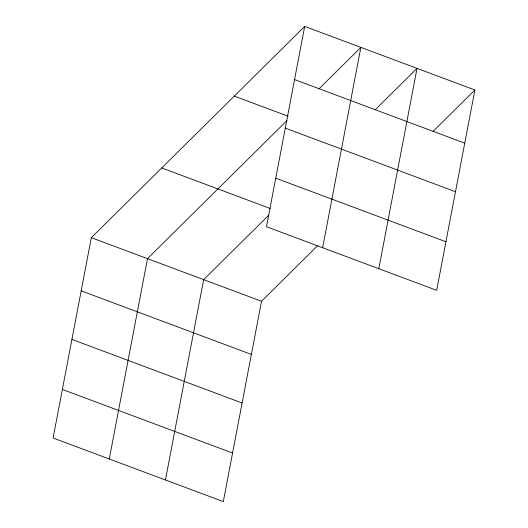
<?xml version="1.0" encoding="UTF-8"?>
<svg xmlns="http://www.w3.org/2000/svg" width="528" height="528" viewBox="0 0 528 528"><rect width="100%" height="100%" fill="white"/><g stroke="black" fill="none" stroke-linecap="round" stroke-linejoin="round"><path stroke-width="0.79" d="M304.696 26.4L266.482 226.743L436.676 290.321L474.89 89.984L304.696 26.4L91.324 237.679L53.11 438.016L223.304 501.6L261.518 301.257L317.381 245.942M109.276 458.997L147.49 258.661L286.942 120.582M165.436 479.985L203.656 279.642L268.831 215.107M322.641 247.724L360.862 47.381L318.965 88.869M378.807 268.706L417.028 68.363L375.124 109.85M432.993 131.472L474.89 89.984M294.558 79.57L464.746 143.154M234.287 96.122L288.143 116.239M285.292 128.132L455.486 191.717M275.748 178.174L445.936 241.758M161.74 167.957L270.217 208.481M91.324 237.679L261.518 301.257M81.187 290.842L251.374 354.427M71.92 339.412L242.114 402.996M62.377 389.453L232.564 453.031"/></g></svg>
